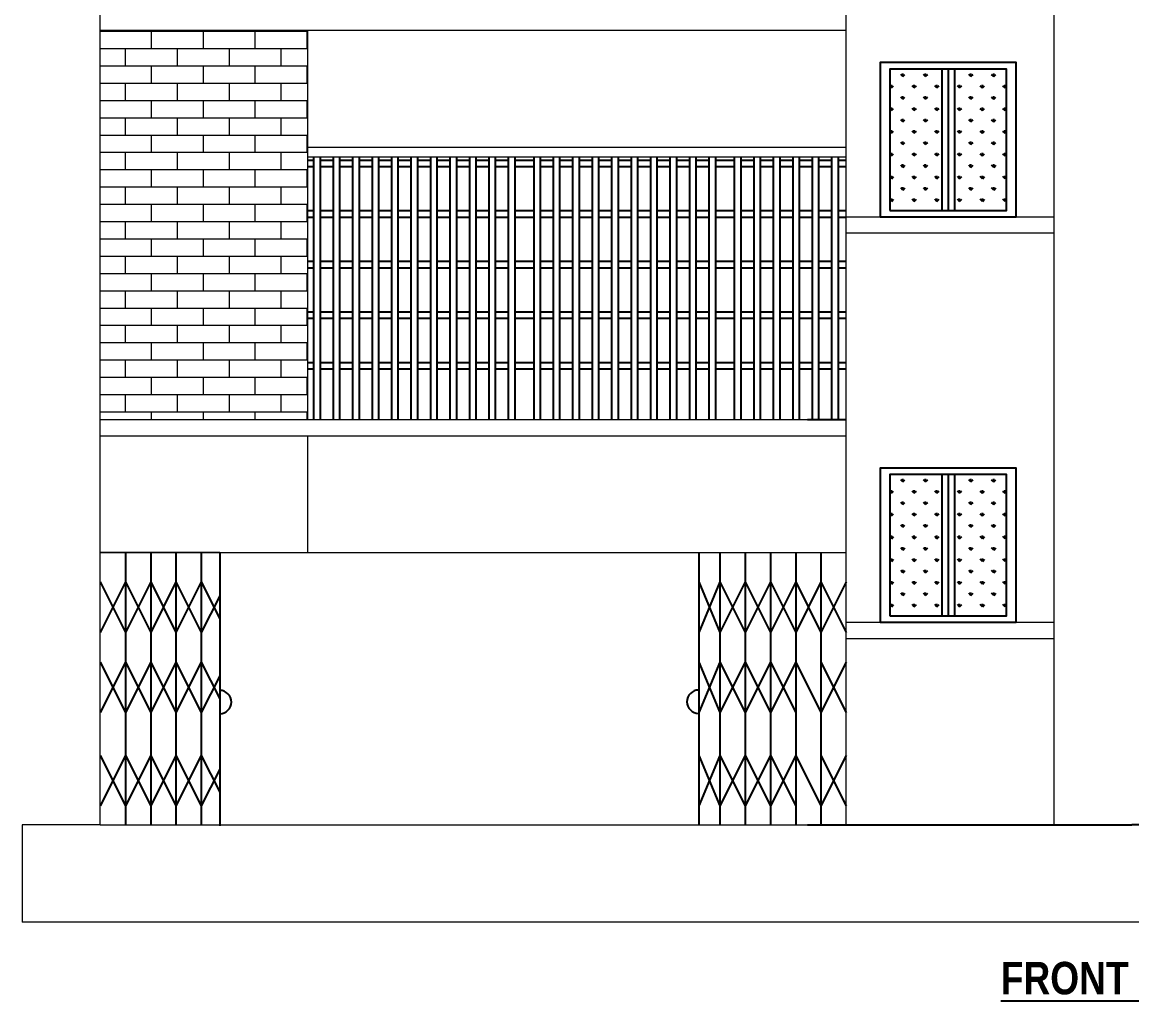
# Model space of a CAD drawing. Header units: inches. Extents: x -4010 to 92088, y -38563 to -1318.
# Drawn here: x 57373.7 to 57715.7, y -28588.3 to -28286.5 of the extents above; entities that cross this region are included whole.
import ezdxf

# ---------------------------------------------------------------- set-up
doc = ezdxf.new("R2010")
doc.units = ezdxf.units.IN
doc.header["$MEASUREMENT"] = 0
doc.layers.add('BEAM', color=7, linetype='Continuous', lineweight=13)
doc.layers.add('RAIL', color=200, linetype='Continuous', lineweight=13)
for name, color, linetype in [('Brick wall', 3, 'Continuous'), ('col', 5, 'Continuous'), ('TEX', 7, 'Continuous')]:
    doc.layers.add(name, color=color, linetype=linetype)
doc.styles.add('SW', font='swisscl.ttf')
pattern_1 = [(90, (57760.64, -29698.8253), (-3.500179, 3.500179), [0.928125, -6.072232]), (45, (57760.64, -29698.8253), (-3.500179, 3.500179), [0.928125, -4.021875]), (135, (57760.64, -29698.8253), (-3.500179, -3.500179), [0.928125, -4.021875])]
pattern_2 = [(90, (57760.64, -29573.8253), (-3.500179, 3.500179), [0.928125, -6.072232]), (45, (57760.64, -29573.8253), (-3.500179, 3.500179), [0.928125, -4.021875]), (135, (57760.64, -29573.8253), (-3.500179, -3.500179), [0.928125, -4.021875])]

msp = doc.modelspace()

# ---------------------------------------------------------------- hatches: boundary and pattern name
at = {"layer": 'RAIL'}
h = msp.add_hatch(dxfattribs=at)
h.set_pattern_fill('AR-BRSTD', color=256, scale=2, style=0)
h.set_pattern_definition([(0, (3661.545, -6665.2594), (0, 5.334), []), (90, (3661.545, -6665.259), (-8, 5.334), [5.334, -5.334])])
h.paths.add_polyline_path([(57461.704, -28328), (57461.704, -28289), (57397.704, -28289), (57397.704, -28409), (57461.704, -28409)])
h.paths.add_polyline_path([(58033.704, -28289), (57969.704, -28289), (57969.704, -28409), (58033.704, -28409)])
at = {"layer": 'TEX'}
h = msp.add_hatch(dxfattribs=at)
h.set_pattern_fill('GRASS', color=256, scale=4.95, style=0)
h.set_pattern_definition(pattern_2)
h.paths.add_polyline_path([(57657.115, -28300.96), (57641.095, -28300.96), (57641.095, -28344.52), (57657.115, -28344.52)])
h = msp.add_hatch(dxfattribs=at)
h.set_pattern_fill('GRASS', color=256, scale=4.95, style=0)
h.set_pattern_definition(pattern_2)
h.paths.add_polyline_path([(57677.095, -28300.96), (57661.075, -28300.96), (57661.075, -28344.52), (57677.095, -28344.52)])
h = msp.add_hatch(dxfattribs=at)
h.set_pattern_fill('GRASS', color=256, scale=4.95, style=0)
h.set_pattern_definition(pattern_1)
h.paths.add_polyline_path([(57657.115, -28425.96), (57641.095, -28425.96), (57641.095, -28469.52), (57657.115, -28469.52)])
h = msp.add_hatch(dxfattribs=at)
h.set_pattern_fill('GRASS', color=256, scale=4.95, style=0)
h.set_pattern_definition(pattern_1)
h.paths.add_polyline_path([(57677.095, -28425.96), (57661.075, -28425.96), (57661.075, -28469.52), (57677.095, -28469.52)])

# ---------------------------------------------------------------- linework, layer by layer
at = {"lineweight": 25}
for p, q in [((57405.504, -28450), (57405.504, -28534)), ((57413.304, -28450), (57413.304, -28534)), ((57421.104, -28450), (57421.104, -28534)), ((57428.904, -28450), (57428.904, -28534)), ((57582.204, -28450), (57582.204, -28534)), ((57588.704, -28450), (57588.704, -28534)), ((57596.504, -28450), (57596.504, -28534)), ((57596.504, -28450), (57596.504, -28534)), ((57604.304, -28450), (57604.304, -28534)), ((57612.104, -28450), (57612.104, -28534)), ((57619.904, -28450), (57619.904, -28534))]:
    msp.add_line(p, q, dxfattribs=at)
at = {"layer": 'BEAM', "lineweight": 25}
for p, q in [((57397.704, -28459.1), (57405.504, -28474.7)), ((57405.504, -28459.1), (57397.704, -28474.7)), ((57405.504, -28459.1), (57413.304, -28474.7)), ((57413.304, -28459.1), (57405.504, -28474.7)), ((57413.304, -28459.1), (57421.104, -28474.7)), ((57421.104, -28459.1), (57413.304, -28474.7)), ((57421.104, -28459.1), (57428.904, -28474.7)), ((57428.904, -28459.1), (57421.104, -28474.7)), ((57428.904, -28459.1), (57434.574, -28470.439)), ((57582.204, -28459.1), (57588.704, -28474.7)), ((57588.704, -28459.1), (57582.204, -28474.7)), ((57596.504, -28459.1), (57588.704, -28474.7)), ((57588.704, -28459.1), (57596.504, -28474.7)), ((57604.304, -28459.1), (57596.504, -28474.7)), ((57596.504, -28459.1), (57604.304, -28474.7)), ((57604.304, -28459.1), (57612.104, -28474.7)), ((57612.104, -28459.1), (57604.304, -28474.7)), ((57612.104, -28459.1), (57619.904, -28474.7)), ((57619.904, -28459.1), (57612.104, -28474.7)), ((57619.904, -28459.1), (57627.704, -28474.7)), ((57627.704, -28459.1), (57619.904, -28474.7)), ((57434.574, -28463.36), (57428.904, -28474.7)), ((57405.504, -28483.8), (57397.704, -28499.4)), ((57397.704, -28483.8), (57405.504, -28499.4)), ((57413.304, -28483.8), (57405.504, -28499.4)), ((57405.504, -28483.8), (57413.304, -28499.4)), ((57421.104, -28483.8), (57413.304, -28499.4)), ((57413.304, -28483.8), (57421.104, -28499.4)), ((57428.904, -28483.8), (57421.104, -28499.4)), ((57421.104, -28483.8), (57428.904, -28499.4)), ((57428.904, -28483.8), (57434.574, -28495.139)), ((57588.704, -28483.8), (57582.204, -28499.4)), ((57582.204, -28483.8), (57588.704, -28499.4)), ((57588.704, -28483.8), (57596.504, -28499.4)), ((57596.504, -28483.8), (57588.704, -28499.4)), ((57596.504, -28483.8), (57604.304, -28499.4)), ((57604.304, -28483.8), (57596.504, -28499.4)), ((57612.104, -28483.8), (57604.304, -28499.4)), ((57604.304, -28483.8), (57612.104, -28499.4)), ((57612.104, -28483.8), (57619.904, -28499.4)), ((57627.704, -28483.8), (57619.904, -28499.4)), ((57619.904, -28483.8), (57627.704, -28499.4)), ((57434.574, -28488.06), (57428.904, -28499.4)), ((57397.704, -28512.572), (57405.504, -28528.172)), ((57405.504, -28512.572), (57397.704, -28528.172)), ((57405.504, -28512.572), (57413.304, -28528.172)), ((57413.304, -28512.572), (57405.504, -28528.172)), ((57413.304, -28512.572), (57421.104, -28528.172)), ((57421.104, -28512.572), (57413.304, -28528.172)), ((57421.104, -28512.572), (57428.904, -28528.172)), ((57428.904, -28512.572), (57421.104, -28528.172)), ((57428.904, -28512.572), (57434.574, -28523.912)), ((57582.204, -28512.572), (57588.704, -28528.172)), ((57588.704, -28512.572), (57582.204, -28528.172)), ((57596.504, -28512.572), (57588.704, -28528.172)), ((57588.704, -28512.572), (57596.504, -28528.172)), ((57604.304, -28512.572), (57596.504, -28528.172)), ((57596.504, -28512.572), (57604.304, -28528.172)), ((57604.304, -28512.572), (57612.104, -28528.172)), ((57612.104, -28512.572), (57604.304, -28528.172)), ((57612.104, -28512.572), (57619.904, -28528.172)), ((57619.904, -28512.572), (57627.704, -28528.172)), ((57627.704, -28512.572), (57619.904, -28528.172)), ((57434.574, -28516.833), (57428.904, -28528.172))]:
    msp.add_line(p, q, dxfattribs=at)
at = {"layer": 'Brick wall'}
for p, q in [((57615.704, -28409), (57627.704, -28409)), ((57434.574, -28449.984), (57434.574, -28534.323)), ((57582.204, -28449.876), (57582.204, -28534.216)), ((57615.704, -28534), (57715.704, -28534)), ((57815.704, -28534), (57715.704, -28534))]:
    msp.add_line(p, q, dxfattribs=at)
for centre, start, end in [((57434.574, -28496.133), 270, 90), ((57582.204, -28496.025), 90, 270)]:
    msp.add_arc(centre, 3.601, start, end, dxfattribs=at)
at = {"layer": 'col'}
for p, q in [((57461.704, -28329), (57463.529, -28329)), ((57461.704, -28331), (57463.529, -28331)), ((57463.529, -28328), (57463.529, -28346.6)), ((57463.529, -28331), (57463.529, -28362.2)), ((57465.529, -28328), (57465.529, -28346.6)), ((57465.529, -28329), (57469.529, -28329)), ((57465.529, -28331), (57465.529, -28362.2)), ((57465.529, -28331), (57469.529, -28331)), ((57469.529, -28328), (57469.529, -28346.6)), ((57469.529, -28331), (57469.529, -28362.2)), ((57471.529, -28328), (57471.529, -28346.6)), ((57471.529, -28329), (57475.529, -28329)), ((57471.529, -28331), (57471.529, -28362.2)), ((57471.529, -28331), (57475.529, -28331)), ((57475.529, -28328), (57475.529, -28346.6)), ((57475.529, -28331), (57475.529, -28362.2)), ((57477.529, -28328), (57477.529, -28346.6)), ((57477.529, -28329), (57481.529, -28329)), ((57477.529, -28331), (57477.529, -28362.2)), ((57477.529, -28331), (57481.529, -28331)), ((57481.529, -28328), (57481.529, -28346.6)), ((57481.529, -28331), (57481.529, -28362.2)), ((57483.529, -28328), (57483.529, -28346.6)), ((57483.529, -28329), (57487.529, -28329)), ((57483.529, -28331), (57483.529, -28362.2)), ((57483.529, -28331), (57487.529, -28331)), ((57487.529, -28328), (57487.529, -28346.6)), ((57487.529, -28331), (57487.529, -28362.2)), ((57489.529, -28328), (57489.529, -28346.6)), ((57489.529, -28329), (57493.529, -28329)), ((57489.529, -28331), (57489.529, -28362.2)), ((57489.529, -28331), (57493.529, -28331)), ((57493.529, -28328), (57493.529, -28346.6)), ((57493.529, -28331), (57493.529, -28362.2)), ((57495.529, -28328), (57495.529, -28346.6)), ((57495.529, -28329), (57499.529, -28329)), ((57495.529, -28331), (57495.529, -28362.2)), ((57495.529, -28331), (57499.529, -28331)), ((57499.529, -28328), (57499.529, -28346.6)), ((57499.529, -28331), (57499.529, -28362.2)), ((57501.529, -28328), (57501.529, -28346.6)), ((57501.529, -28329), (57505.529, -28329)), ((57501.529, -28331), (57501.529, -28362.2)), ((57501.529, -28331), (57505.529, -28331)), ((57505.529, -28328), (57505.529, -28346.6)), ((57505.529, -28331), (57505.529, -28362.2)), ((57507.529, -28328), (57507.529, -28346.6)), ((57507.529, -28329), (57511.529, -28329)), ((57507.529, -28331), (57507.529, -28362.2)), ((57507.529, -28331), (57511.529, -28331)), ((57511.529, -28328), (57511.529, -28346.6)), ((57511.529, -28331), (57511.529, -28362.2)), ((57513.529, -28328), (57513.529, -28346.6)), ((57513.529, -28329), (57517.529, -28329)), ((57513.529, -28331), (57513.529, -28362.2)), ((57513.529, -28331), (57517.529, -28331)), ((57517.529, -28328), (57517.529, -28346.6)), ((57517.529, -28331), (57517.529, -28362.2)), ((57519.529, -28328), (57519.529, -28346.6)), ((57519.529, -28329), (57523.529, -28329)), ((57519.529, -28331), (57519.529, -28362.2)), ((57519.529, -28331), (57523.529, -28331)), ((57523.529, -28328), (57523.529, -28346.6)), ((57523.529, -28331), (57523.529, -28362.2)), ((57525.529, -28328), (57525.529, -28346.6)), ((57525.529, -28329), (57529.529, -28329)), ((57525.529, -28331), (57525.529, -28362.2)), ((57525.529, -28331), (57529.529, -28331)), ((57529.529, -28329), (57531.353, -28329)), ((57529.529, -28331), (57531.353, -28331)), ((57531.353, -28328), (57531.353, -28346.6)), ((57531.353, -28331), (57531.353, -28362.2)), ((57533.353, -28328), (57533.353, -28346.6)), ((57533.353, -28329), (57537.353, -28329)), ((57533.353, -28331), (57533.353, -28362.2)), ((57533.353, -28331), (57537.353, -28331)), ((57537.353, -28328), (57537.353, -28346.6)), ((57537.353, -28331), (57537.353, -28362.2)), ((57539.353, -28328), (57539.353, -28346.6)), ((57539.353, -28329), (57543.353, -28329)), ((57539.353, -28331), (57539.353, -28362.2)), ((57539.353, -28331), (57543.353, -28331)), ((57543.353, -28328), (57543.353, -28346.6)), ((57543.353, -28331), (57543.353, -28362.2)), ((57545.353, -28328), (57545.353, -28346.6)), ((57545.353, -28329), (57549.353, -28329)), ((57545.353, -28331), (57545.353, -28362.2)), ((57545.353, -28331), (57549.353, -28331)), ((57549.353, -28328), (57549.353, -28346.6)), ((57549.353, -28331), (57549.353, -28362.2)), ((57551.353, -28328), (57551.353, -28346.6)), ((57551.353, -28329), (57555.353, -28329)), ((57551.353, -28331), (57551.353, -28362.2)), ((57551.353, -28331), (57555.353, -28331)), ((57555.353, -28328), (57555.353, -28346.6)), ((57555.353, -28331), (57555.353, -28362.2)), ((57557.353, -28328), (57557.353, -28346.6)), ((57557.353, -28329), (57561.353, -28329)), ((57557.353, -28331), (57557.353, -28362.2)), ((57557.353, -28331), (57561.353, -28331)), ((57561.353, -28328), (57561.353, -28346.6)), ((57561.353, -28331), (57561.353, -28362.2)), ((57563.353, -28328), (57563.353, -28346.6)), ((57563.353, -28329), (57567.353, -28329)), ((57563.353, -28331), (57563.353, -28362.2)), ((57563.353, -28331), (57567.353, -28331)), ((57567.353, -28328), (57567.353, -28346.6)), ((57567.353, -28331), (57567.353, -28362.2)), ((57569.353, -28328), (57569.353, -28346.6)), ((57569.353, -28328), (57569.353, -28346.6)), ((57569.353, -28329), (57573.353, -28329)), ((57569.353, -28331), (57569.353, -28362.2)), ((57569.353, -28331), (57569.353, -28362.2)), ((57569.353, -28331), (57573.353, -28331)), ((57573.353, -28328), (57573.353, -28346.6)), ((57573.353, -28331), (57573.353, -28362.2)), ((57575.353, -28328), (57575.353, -28346.6)), ((57575.353, -28329), (57579.353, -28329)), ((57575.353, -28331), (57575.353, -28362.2)), ((57575.353, -28331), (57579.353, -28331)), ((57579.353, -28328), (57579.353, -28346.6)), ((57579.353, -28331), (57579.353, -28362.2)), ((57581.353, -28328), (57581.353, -28346.6)), ((57581.353, -28329), (57585.353, -28329)), ((57581.353, -28331), (57581.353, -28362.2)), ((57581.353, -28331), (57585.353, -28331)), ((57585.353, -28328), (57585.353, -28346.6)), ((57585.353, -28331), (57585.353, -28362.2)), ((57587.353, -28328), (57587.353, -28346.6)), ((57587.353, -28329), (57591.353, -28329)), ((57587.353, -28331), (57587.353, -28362.2)), ((57587.353, -28331), (57591.353, -28331)), ((57591.353, -28329), (57593.178, -28329)), ((57591.353, -28331), (57593.178, -28331)), ((57593.178, -28328), (57593.178, -28346.6)), ((57593.178, -28331), (57593.178, -28362.2)), ((57595.178, -28328), (57595.178, -28346.6)), ((57595.178, -28329), (57599.178, -28329)), ((57595.178, -28331), (57595.178, -28362.2)), ((57595.178, -28331), (57599.178, -28331)), ((57599.178, -28328), (57599.178, -28346.6)), ((57599.178, -28331), (57599.178, -28362.2)), ((57601.178, -28328), (57601.178, -28346.6)), ((57601.178, -28329), (57605.178, -28329)), ((57601.178, -28331), (57601.178, -28362.2)), ((57601.178, -28331), (57605.178, -28331)), ((57605.178, -28328), (57605.178, -28346.6)), ((57605.178, -28331), (57605.178, -28362.2)), ((57607.178, -28328), (57607.178, -28346.6)), ((57607.178, -28329), (57611.178, -28329)), ((57607.178, -28331), (57607.178, -28362.2)), ((57607.178, -28331), (57611.178, -28331)), ((57611.178, -28328), (57611.178, -28346.6)), ((57611.178, -28331), (57611.178, -28362.2)), ((57613.178, -28328), (57613.178, -28346.6)), ((57613.178, -28329), (57617.178, -28329)), ((57613.178, -28331), (57613.178, -28362.2)), ((57613.178, -28331), (57617.178, -28331)), ((57617.178, -28328), (57617.178, -28346.6)), ((57617.178, -28331), (57617.178, -28362.2)), ((57619.178, -28328), (57619.178, -28346.6)), ((57619.178, -28329), (57623.178, -28329)), ((57619.178, -28331), (57619.178, -28362.2)), ((57619.178, -28331), (57623.178, -28331)), ((57623.178, -28328), (57623.178, -28346.6)), ((57623.178, -28331), (57623.178, -28362.2)), ((57625.178, -28328), (57625.178, -28346.6)), ((57625.178, -28329), (57627.704, -28329)), ((57625.178, -28331), (57625.178, -28362.2)), ((57625.178, -28331), (57627.704, -28331)), ((57461.704, -28344.6), (57463.529, -28344.6)), ((57465.529, -28344.6), (57469.529, -28344.6)), ((57471.529, -28344.6), (57475.529, -28344.6)), ((57477.529, -28344.6), (57481.529, -28344.6)), ((57483.529, -28344.6), (57487.529, -28344.6)), ((57489.529, -28344.6), (57493.529, -28344.6)), ((57495.529, -28344.6), (57499.529, -28344.6)), ((57501.529, -28344.6), (57505.529, -28344.6)), ((57507.529, -28344.6), (57511.529, -28344.6)), ((57513.529, -28344.6), (57517.529, -28344.6)), ((57519.529, -28344.6), (57523.529, -28344.6)), ((57525.529, -28344.6), (57529.529, -28344.6)), ((57529.529, -28344.6), (57531.353, -28344.6)), ((57533.353, -28344.6), (57537.353, -28344.6)), ((57539.353, -28344.6), (57543.353, -28344.6)), ((57545.353, -28344.6), (57549.353, -28344.6)), ((57551.353, -28344.6), (57555.353, -28344.6)), ((57557.353, -28344.6), (57561.353, -28344.6)), ((57563.353, -28344.6), (57567.353, -28344.6)), ((57569.353, -28344.6), (57573.353, -28344.6)), ((57575.353, -28344.6), (57579.353, -28344.6)), ((57581.353, -28344.6), (57585.353, -28344.6)), ((57587.353, -28344.6), (57591.353, -28344.6)), ((57591.353, -28344.6), (57593.178, -28344.6)), ((57595.178, -28344.6), (57599.178, -28344.6)), ((57601.178, -28344.6), (57605.178, -28344.6)), ((57607.178, -28344.6), (57611.178, -28344.6)), ((57613.178, -28344.6), (57617.178, -28344.6)), ((57619.178, -28344.6), (57623.178, -28344.6)), ((57625.178, -28344.6), (57627.704, -28344.6)), ((57461.704, -28346.6), (57463.529, -28346.6)), ((57463.529, -28346.6), (57463.529, -28377.8)), ((57465.529, -28346.6), (57465.529, -28377.8)), ((57465.529, -28346.6), (57469.529, -28346.6)), ((57469.529, -28346.6), (57469.529, -28377.8)), ((57471.529, -28346.6), (57471.529, -28377.8)), ((57471.529, -28346.6), (57475.529, -28346.6)), ((57475.529, -28346.6), (57475.529, -28377.8)), ((57477.529, -28346.6), (57477.529, -28377.8)), ((57477.529, -28346.6), (57481.529, -28346.6)), ((57481.529, -28346.6), (57481.529, -28377.8)), ((57483.529, -28346.6), (57483.529, -28377.8)), ((57483.529, -28346.6), (57487.529, -28346.6)), ((57487.529, -28346.6), (57487.529, -28377.8)), ((57489.529, -28346.6), (57489.529, -28377.8)), ((57489.529, -28346.6), (57493.529, -28346.6)), ((57493.529, -28346.6), (57493.529, -28377.8)), ((57495.529, -28346.6), (57495.529, -28377.8)), ((57495.529, -28346.6), (57499.529, -28346.6)), ((57499.529, -28346.6), (57499.529, -28377.8)), ((57501.529, -28346.6), (57501.529, -28377.8)), ((57501.529, -28346.6), (57505.529, -28346.6)), ((57505.529, -28346.6), (57505.529, -28377.8)), ((57507.529, -28346.6), (57507.529, -28377.8)), ((57507.529, -28346.6), (57511.529, -28346.6)), ((57511.529, -28346.6), (57511.529, -28377.8)), ((57513.529, -28346.6), (57513.529, -28377.8)), ((57513.529, -28346.6), (57517.529, -28346.6)), ((57517.529, -28346.6), (57517.529, -28377.8)), ((57519.529, -28346.6), (57519.529, -28377.8)), ((57519.529, -28346.6), (57523.529, -28346.6)), ((57523.529, -28346.6), (57523.529, -28377.8)), ((57525.529, -28346.6), (57525.529, -28377.8)), ((57525.529, -28346.6), (57529.529, -28346.6)), ((57529.529, -28346.6), (57531.353, -28346.6)), ((57531.353, -28346.6), (57531.353, -28377.8)), ((57533.353, -28346.6), (57533.353, -28377.8)), ((57533.353, -28346.6), (57537.353, -28346.6)), ((57537.353, -28346.6), (57537.353, -28377.8)), ((57539.353, -28346.6), (57539.353, -28377.8)), ((57539.353, -28346.6), (57543.353, -28346.6)), ((57543.353, -28346.6), (57543.353, -28377.8)), ((57545.353, -28346.6), (57545.353, -28377.8)), ((57545.353, -28346.6), (57549.353, -28346.6)), ((57549.353, -28346.6), (57549.353, -28377.8)), ((57551.353, -28346.6), (57551.353, -28377.8)), ((57551.353, -28346.6), (57555.353, -28346.6)), ((57555.353, -28346.6), (57555.353, -28377.8)), ((57557.353, -28346.6), (57557.353, -28377.8)), ((57557.353, -28346.6), (57561.353, -28346.6)), ((57561.353, -28346.6), (57561.353, -28377.8)), ((57563.353, -28346.6), (57563.353, -28377.8)), ((57563.353, -28346.6), (57567.353, -28346.6)), ((57567.353, -28346.6), (57567.353, -28377.8)), ((57569.353, -28346.6), (57569.353, -28377.8)), ((57569.353, -28346.6), (57569.353, -28377.8)), ((57569.353, -28346.6), (57573.353, -28346.6)), ((57573.353, -28346.6), (57573.353, -28377.8)), ((57575.353, -28346.6), (57575.353, -28377.8)), ((57575.353, -28346.6), (57579.353, -28346.6)), ((57579.353, -28346.6), (57579.353, -28377.8)), ((57581.353, -28346.6), (57581.353, -28377.8)), ((57581.353, -28346.6), (57585.353, -28346.6)), ((57585.353, -28346.6), (57585.353, -28377.8)), ((57587.353, -28346.6), (57587.353, -28377.8)), ((57587.353, -28346.6), (57591.353, -28346.6)), ((57591.353, -28346.6), (57593.178, -28346.6)), ((57593.178, -28346.6), (57593.178, -28377.8)), ((57595.178, -28346.6), (57595.178, -28377.8)), ((57595.178, -28346.6), (57599.178, -28346.6)), ((57599.178, -28346.6), (57599.178, -28377.8)), ((57601.178, -28346.6), (57601.178, -28377.8)), ((57601.178, -28346.6), (57605.178, -28346.6)), ((57605.178, -28346.6), (57605.178, -28377.8)), ((57607.178, -28346.6), (57607.178, -28377.8)), ((57607.178, -28346.6), (57611.178, -28346.6)), ((57611.178, -28346.6), (57611.178, -28377.8)), ((57613.178, -28346.6), (57613.178, -28377.8)), ((57613.178, -28346.6), (57617.178, -28346.6)), ((57617.178, -28346.6), (57617.178, -28377.8)), ((57619.178, -28346.6), (57619.178, -28377.8)), ((57619.178, -28346.6), (57623.178, -28346.6)), ((57623.178, -28346.6), (57623.178, -28377.8)), ((57625.178, -28346.6), (57625.178, -28377.8)), ((57625.178, -28346.6), (57627.704, -28346.6)), ((57461.704, -28360.2), (57463.529, -28360.2)), ((57465.529, -28360.2), (57469.529, -28360.2)), ((57471.529, -28360.2), (57475.529, -28360.2)), ((57477.529, -28360.2), (57481.529, -28360.2)), ((57483.529, -28360.2), (57487.529, -28360.2)), ((57489.529, -28360.2), (57493.529, -28360.2)), ((57495.529, -28360.2), (57499.529, -28360.2)), ((57501.529, -28360.2), (57505.529, -28360.2)), ((57507.529, -28360.2), (57511.529, -28360.2)), ((57513.529, -28360.2), (57517.529, -28360.2)), ((57519.529, -28360.2), (57523.529, -28360.2)), ((57525.529, -28360.2), (57529.529, -28360.2)), ((57529.529, -28360.2), (57531.353, -28360.2)), ((57533.353, -28360.2), (57537.353, -28360.2)), ((57539.353, -28360.2), (57543.353, -28360.2)), ((57545.353, -28360.2), (57549.353, -28360.2)), ((57551.353, -28360.2), (57555.353, -28360.2)), ((57557.353, -28360.2), (57561.353, -28360.2)), ((57563.353, -28360.2), (57567.353, -28360.2)), ((57569.353, -28360.2), (57573.353, -28360.2)), ((57575.353, -28360.2), (57579.353, -28360.2)), ((57581.353, -28360.2), (57585.353, -28360.2)), ((57587.353, -28360.2), (57591.353, -28360.2)), ((57591.353, -28360.2), (57593.178, -28360.2)), ((57595.178, -28360.2), (57599.178, -28360.2)), ((57601.178, -28360.2), (57605.178, -28360.2)), ((57607.178, -28360.2), (57611.178, -28360.2)), ((57613.178, -28360.2), (57617.178, -28360.2)), ((57619.178, -28360.2), (57623.178, -28360.2)), ((57625.178, -28360.2), (57627.704, -28360.2)), ((57461.704, -28362.2), (57463.529, -28362.2)), ((57463.529, -28362.2), (57463.529, -28393.4)), ((57465.529, -28362.2), (57465.529, -28393.4)), ((57465.529, -28362.2), (57469.529, -28362.2)), ((57469.529, -28362.2), (57469.529, -28393.4)), ((57471.529, -28362.2), (57471.529, -28393.4)), ((57471.529, -28362.2), (57475.529, -28362.2)), ((57475.529, -28362.2), (57475.529, -28393.4)), ((57477.529, -28362.2), (57477.529, -28393.4)), ((57477.529, -28362.2), (57481.529, -28362.2)), ((57481.529, -28362.2), (57481.529, -28393.4)), ((57483.529, -28362.2), (57483.529, -28393.4)), ((57483.529, -28362.2), (57487.529, -28362.2)), ((57487.529, -28362.2), (57487.529, -28393.4)), ((57489.529, -28362.2), (57489.529, -28393.4)), ((57489.529, -28362.2), (57493.529, -28362.2)), ((57493.529, -28362.2), (57493.529, -28393.4)), ((57495.529, -28362.2), (57495.529, -28393.4)), ((57495.529, -28362.2), (57499.529, -28362.2)), ((57499.529, -28362.2), (57499.529, -28393.4)), ((57501.529, -28362.2), (57501.529, -28393.4)), ((57501.529, -28362.2), (57505.529, -28362.2)), ((57505.529, -28362.2), (57505.529, -28393.4)), ((57507.529, -28362.2), (57507.529, -28393.4)), ((57507.529, -28362.2), (57511.529, -28362.2)), ((57511.529, -28362.2), (57511.529, -28393.4)), ((57513.529, -28362.2), (57513.529, -28393.4)), ((57513.529, -28362.2), (57517.529, -28362.2)), ((57517.529, -28362.2), (57517.529, -28393.4)), ((57519.529, -28362.2), (57519.529, -28393.4)), ((57519.529, -28362.2), (57523.529, -28362.2)), ((57523.529, -28362.2), (57523.529, -28393.4)), ((57525.529, -28362.2), (57525.529, -28393.4)), ((57525.529, -28362.2), (57529.529, -28362.2)), ((57529.529, -28362.2), (57531.353, -28362.2)), ((57531.353, -28362.2), (57531.353, -28393.4)), ((57533.353, -28362.2), (57533.353, -28393.4)), ((57533.353, -28362.2), (57537.353, -28362.2)), ((57537.353, -28362.2), (57537.353, -28393.4)), ((57539.353, -28362.2), (57539.353, -28393.4)), ((57539.353, -28362.2), (57543.353, -28362.2)), ((57543.353, -28362.2), (57543.353, -28393.4)), ((57545.353, -28362.2), (57545.353, -28393.4)), ((57545.353, -28362.2), (57549.353, -28362.2)), ((57549.353, -28362.2), (57549.353, -28393.4)), ((57551.353, -28362.2), (57551.353, -28393.4)), ((57551.353, -28362.2), (57555.353, -28362.2)), ((57555.353, -28362.2), (57555.353, -28393.4)), ((57557.353, -28362.2), (57557.353, -28393.4)), ((57557.353, -28362.2), (57561.353, -28362.2)), ((57561.353, -28362.2), (57561.353, -28393.4)), ((57563.353, -28362.2), (57563.353, -28393.4)), ((57563.353, -28362.2), (57567.353, -28362.2)), ((57567.353, -28362.2), (57567.353, -28393.4)), ((57569.353, -28362.2), (57569.353, -28393.4)), ((57569.353, -28362.2), (57569.353, -28393.4)), ((57569.353, -28362.2), (57573.353, -28362.2)), ((57573.353, -28362.2), (57573.353, -28393.4)), ((57575.353, -28362.2), (57575.353, -28393.4)), ((57575.353, -28362.2), (57579.353, -28362.2)), ((57579.353, -28362.2), (57579.353, -28393.4)), ((57581.353, -28362.2), (57581.353, -28393.4)), ((57581.353, -28362.2), (57585.353, -28362.2)), ((57585.353, -28362.2), (57585.353, -28393.4)), ((57587.353, -28362.2), (57587.353, -28393.4)), ((57587.353, -28362.2), (57591.353, -28362.2)), ((57591.353, -28362.2), (57593.178, -28362.2)), ((57593.178, -28362.2), (57593.178, -28393.4)), ((57595.178, -28362.2), (57595.178, -28393.4)), ((57595.178, -28362.2), (57599.178, -28362.2)), ((57599.178, -28362.2), (57599.178, -28393.4)), ((57601.178, -28362.2), (57601.178, -28393.4)), ((57601.178, -28362.2), (57605.178, -28362.2)), ((57605.178, -28362.2), (57605.178, -28393.4)), ((57607.178, -28362.2), (57607.178, -28393.4)), ((57607.178, -28362.2), (57611.178, -28362.2)), ((57611.178, -28362.2), (57611.178, -28393.4)), ((57613.178, -28362.2), (57613.178, -28393.4)), ((57613.178, -28362.2), (57617.178, -28362.2)), ((57617.178, -28362.2), (57617.178, -28393.4)), ((57619.178, -28362.2), (57619.178, -28393.4)), ((57619.178, -28362.2), (57623.178, -28362.2)), ((57623.178, -28362.2), (57623.178, -28393.4)), ((57625.178, -28362.2), (57625.178, -28393.4)), ((57625.178, -28362.2), (57627.704, -28362.2)), ((57461.704, -28375.8), (57463.529, -28375.8)), ((57461.704, -28377.8), (57463.529, -28377.8)), ((57463.529, -28377.8), (57463.529, -28409)), ((57465.529, -28375.8), (57469.529, -28375.8)), ((57465.529, -28377.8), (57465.529, -28409)), ((57465.529, -28377.8), (57469.529, -28377.8)), ((57469.529, -28377.8), (57469.529, -28409)), ((57471.529, -28375.8), (57475.529, -28375.8)), ((57471.529, -28377.8), (57471.529, -28409)), ((57471.529, -28377.8), (57475.529, -28377.8)), ((57475.529, -28377.8), (57475.529, -28409)), ((57477.529, -28375.8), (57481.529, -28375.8)), ((57477.529, -28377.8), (57477.529, -28409)), ((57477.529, -28377.8), (57481.529, -28377.8)), ((57481.529, -28377.8), (57481.529, -28409)), ((57483.529, -28375.8), (57487.529, -28375.8)), ((57483.529, -28377.8), (57483.529, -28409)), ((57483.529, -28377.8), (57487.529, -28377.8)), ((57487.529, -28377.8), (57487.529, -28409)), ((57489.529, -28375.8), (57493.529, -28375.8)), ((57489.529, -28377.8), (57489.529, -28409)), ((57489.529, -28377.8), (57493.529, -28377.8)), ((57493.529, -28377.8), (57493.529, -28409)), ((57495.529, -28375.8), (57499.529, -28375.8)), ((57495.529, -28377.8), (57495.529, -28409)), ((57495.529, -28377.8), (57499.529, -28377.8)), ((57499.529, -28377.8), (57499.529, -28409)), ((57501.529, -28375.8), (57505.529, -28375.8)), ((57501.529, -28377.8), (57501.529, -28409)), ((57501.529, -28377.8), (57505.529, -28377.8)), ((57505.529, -28377.8), (57505.529, -28409)), ((57507.529, -28375.8), (57511.529, -28375.8)), ((57507.529, -28377.8), (57507.529, -28409)), ((57507.529, -28377.8), (57511.529, -28377.8)), ((57511.529, -28377.8), (57511.529, -28409)), ((57513.529, -28375.8), (57517.529, -28375.8)), ((57513.529, -28377.8), (57513.529, -28409)), ((57513.529, -28377.8), (57517.529, -28377.8)), ((57517.529, -28377.8), (57517.529, -28409)), ((57519.529, -28375.8), (57523.529, -28375.8)), ((57519.529, -28377.8), (57519.529, -28409)), ((57519.529, -28377.8), (57523.529, -28377.8)), ((57523.529, -28377.8), (57523.529, -28409)), ((57525.529, -28375.8), (57529.529, -28375.8)), ((57525.529, -28377.8), (57525.529, -28409)), ((57525.529, -28377.8), (57529.529, -28377.8)), ((57529.529, -28375.8), (57531.353, -28375.8)), ((57529.529, -28377.8), (57531.353, -28377.8)), ((57531.353, -28377.8), (57531.353, -28409)), ((57533.353, -28375.8), (57537.353, -28375.8)), ((57533.353, -28377.8), (57533.353, -28409)), ((57533.353, -28377.8), (57537.353, -28377.8)), ((57537.353, -28377.8), (57537.353, -28409)), ((57539.353, -28375.8), (57543.353, -28375.8)), ((57539.353, -28377.8), (57539.353, -28409)), ((57539.353, -28377.8), (57543.353, -28377.8)), ((57543.353, -28377.8), (57543.353, -28409)), ((57545.353, -28375.8), (57549.353, -28375.8)), ((57545.353, -28377.8), (57545.353, -28409)), ((57545.353, -28377.8), (57549.353, -28377.8)), ((57549.353, -28377.8), (57549.353, -28409)), ((57551.353, -28375.8), (57555.353, -28375.8)), ((57551.353, -28377.8), (57551.353, -28409)), ((57551.353, -28377.8), (57555.353, -28377.8)), ((57555.353, -28377.8), (57555.353, -28409)), ((57557.353, -28375.8), (57561.353, -28375.8)), ((57557.353, -28377.8), (57557.353, -28409)), ((57557.353, -28377.8), (57561.353, -28377.8)), ((57561.353, -28377.8), (57561.353, -28409)), ((57563.353, -28375.8), (57567.353, -28375.8)), ((57563.353, -28377.8), (57563.353, -28409)), ((57563.353, -28377.8), (57567.353, -28377.8)), ((57567.353, -28377.8), (57567.353, -28409)), ((57569.353, -28375.8), (57573.353, -28375.8)), ((57569.353, -28377.8), (57569.353, -28409)), ((57569.353, -28377.8), (57569.353, -28409)), ((57569.353, -28377.8), (57573.353, -28377.8)), ((57573.353, -28377.8), (57573.353, -28409)), ((57575.353, -28375.8), (57579.353, -28375.8)), ((57575.353, -28377.8), (57575.353, -28409)), ((57575.353, -28377.8), (57579.353, -28377.8)), ((57579.353, -28377.8), (57579.353, -28409)), ((57581.353, -28375.8), (57585.353, -28375.8)), ((57581.353, -28377.8), (57581.353, -28409)), ((57581.353, -28377.8), (57585.353, -28377.8)), ((57585.353, -28377.8), (57585.353, -28409)), ((57587.353, -28375.8), (57591.353, -28375.8)), ((57587.353, -28377.8), (57587.353, -28409)), ((57587.353, -28377.8), (57591.353, -28377.8)), ((57591.353, -28375.8), (57593.178, -28375.8)), ((57591.353, -28377.8), (57593.178, -28377.8)), ((57593.178, -28377.8), (57593.178, -28409)), ((57595.178, -28375.8), (57599.178, -28375.8)), ((57595.178, -28377.8), (57595.178, -28409)), ((57595.178, -28377.8), (57599.178, -28377.8)), ((57599.178, -28377.8), (57599.178, -28409)), ((57601.178, -28375.8), (57605.178, -28375.8)), ((57601.178, -28377.8), (57601.178, -28409)), ((57601.178, -28377.8), (57605.178, -28377.8)), ((57605.178, -28377.8), (57605.178, -28409)), ((57607.178, -28375.8), (57611.178, -28375.8)), ((57607.178, -28377.8), (57607.178, -28409)), ((57607.178, -28377.8), (57611.178, -28377.8)), ((57611.178, -28377.8), (57611.178, -28409)), ((57613.178, -28375.8), (57617.178, -28375.8)), ((57613.178, -28377.8), (57613.178, -28409)), ((57613.178, -28377.8), (57617.178, -28377.8)), ((57617.178, -28377.8), (57617.178, -28409)), ((57619.178, -28375.8), (57623.178, -28375.8)), ((57619.178, -28377.8), (57619.178, -28409)), ((57619.178, -28377.8), (57623.178, -28377.8)), ((57623.178, -28377.8), (57623.178, -28409)), ((57625.178, -28375.8), (57627.704, -28375.8)), ((57625.178, -28377.8), (57625.178, -28409)), ((57625.178, -28377.8), (57627.704, -28377.8)), ((57461.704, -28391.4), (57463.529, -28391.4)), ((57465.529, -28391.4), (57469.529, -28391.4)), ((57471.529, -28391.4), (57475.529, -28391.4)), ((57477.529, -28391.4), (57481.529, -28391.4)), ((57483.529, -28391.4), (57487.529, -28391.4)), ((57489.529, -28391.4), (57493.529, -28391.4)), ((57495.529, -28391.4), (57499.529, -28391.4)), ((57501.529, -28391.4), (57505.529, -28391.4)), ((57507.529, -28391.4), (57511.529, -28391.4)), ((57513.529, -28391.4), (57517.529, -28391.4)), ((57519.529, -28391.4), (57523.529, -28391.4)), ((57525.529, -28391.4), (57529.529, -28391.4)), ((57529.529, -28391.4), (57531.353, -28391.4)), ((57533.353, -28391.4), (57537.353, -28391.4)), ((57539.353, -28391.4), (57543.353, -28391.4)), ((57545.353, -28391.4), (57549.353, -28391.4)), ((57551.353, -28391.4), (57555.353, -28391.4)), ((57557.353, -28391.4), (57561.353, -28391.4)), ((57563.353, -28391.4), (57567.353, -28391.4)), ((57569.353, -28391.4), (57573.353, -28391.4)), ((57575.353, -28391.4), (57579.353, -28391.4)), ((57581.353, -28391.4), (57585.353, -28391.4)), ((57587.353, -28391.4), (57591.353, -28391.4)), ((57591.353, -28391.4), (57593.178, -28391.4)), ((57595.178, -28391.4), (57599.178, -28391.4)), ((57601.178, -28391.4), (57605.178, -28391.4)), ((57607.178, -28391.4), (57611.178, -28391.4)), ((57613.178, -28391.4), (57617.178, -28391.4)), ((57619.178, -28391.4), (57623.178, -28391.4)), ((57625.178, -28391.4), (57627.704, -28391.4)), ((57461.704, -28393.4), (57463.529, -28393.4)), ((57465.529, -28393.4), (57469.529, -28393.4)), ((57471.529, -28393.4), (57475.529, -28393.4)), ((57477.529, -28393.4), (57481.529, -28393.4)), ((57483.529, -28393.4), (57487.529, -28393.4)), ((57489.529, -28393.4), (57493.529, -28393.4)), ((57495.529, -28393.4), (57499.529, -28393.4)), ((57501.529, -28393.4), (57505.529, -28393.4)), ((57507.529, -28393.4), (57511.529, -28393.4)), ((57513.529, -28393.4), (57517.529, -28393.4)), ((57519.529, -28393.4), (57523.529, -28393.4)), ((57525.529, -28393.4), (57529.529, -28393.4)), ((57529.529, -28393.4), (57531.353, -28393.4)), ((57533.353, -28393.4), (57537.353, -28393.4)), ((57539.353, -28393.4), (57543.353, -28393.4)), ((57545.353, -28393.4), (57549.353, -28393.4)), ((57551.353, -28393.4), (57555.353, -28393.4)), ((57557.353, -28393.4), (57561.353, -28393.4)), ((57563.353, -28393.4), (57567.353, -28393.4)), ((57569.353, -28393.4), (57573.353, -28393.4)), ((57575.353, -28393.4), (57579.353, -28393.4)), ((57581.353, -28393.4), (57585.353, -28393.4)), ((57587.353, -28393.4), (57591.353, -28393.4)), ((57591.353, -28393.4), (57593.178, -28393.4)), ((57595.178, -28393.4), (57599.178, -28393.4)), ((57601.178, -28393.4), (57605.178, -28393.4)), ((57607.178, -28393.4), (57611.178, -28393.4)), ((57613.178, -28393.4), (57617.178, -28393.4)), ((57619.178, -28393.4), (57623.178, -28393.4)), ((57625.178, -28393.4), (57627.704, -28393.4))]:
    msp.add_line(p, q, dxfattribs=at)
at = {"layer": 'RAIL'}
for p, q in [((57691.704, -28164), (57691.704, -28409)), ((57397.704, -28409), (57397.704, -28284)), ((57397.704, -28409), (57397.704, -28284)), ((57627.704, -28409), (57627.704, -28284)), ((57627.704, -28409), (57627.704, -28284)), ((57397.704, -28289), (57627.704, -28289)), ((57397.704, -28289), (57627.704, -28289)), ((57461.704, -28328), (57461.704, -28289)), ((57461.704, -28324.984), (57461.704, -28289)), ((57691.704, -28289), (57691.704, -28534)), ((57641.095, -28300.96), (57641.095, -28344.52)), ((57677.095, -28344.52), (57677.095, -28300.96)), ((57461.704, -28325), (57569.822, -28325)), ((57523.529, -28325), (57627.704, -28325)), ((57461.704, -28328), (57569.822, -28328)), ((57461.704, -28409), (57461.704, -28328)), ((57523.529, -28328), (57627.704, -28328)), ((57627.704, -28346.5), (57691.704, -28346.5)), ((57627.704, -28351.5), (57691.704, -28351.5)), ((57397.704, -28534), (57397.704, -28409)), ((57397.704, -28409), (57627.704, -28409)), ((57397.704, -28409), (57627.704, -28409)), ((57627.704, -28534), (57627.704, -28409)), ((57397.704, -28414), (57627.704, -28414)), ((57461.704, -28449.984), (57461.704, -28414)), ((57641.095, -28425.96), (57641.095, -28469.52)), ((57677.095, -28469.52), (57677.095, -28425.96)), ((57434.574, -28449.984), (57397.704, -28449.984)), ((57397.704, -28449.984), (57627.704, -28449.984)), ((57627.704, -28471.5), (57691.704, -28471.5)), ((57641.095, -28469.52), (57677.095, -28469.52)), ((57627.704, -28476.5), (57691.704, -28476.5)), ((57397.704, -28534), (57373.704, -28534)), ((57373.704, -28534), (57373.704, -28564)), ((57397.704, -28534), (58033.704, -28534)), ((58057.704, -28564), (57373.704, -28564))]:
    msp.add_line(p, q, dxfattribs=at)
at = {"layer": 'TEX'}
for p, q in [((57657.115, -28300.96), (57657.115, -28344.52)), ((57659.095, -28300.96), (57659.095, -28344.52)), ((57661.075, -28300.96), (57661.075, -28344.52)), ((57657.115, -28425.96), (57657.115, -28469.52)), ((57659.095, -28425.96), (57659.095, -28469.52)), ((57661.075, -28425.96), (57661.075, -28469.52))]:
    msp.add_line(p, q, dxfattribs=at)
for points in [[(57638.095, -28346.5), (57680.095, -28346.5), (57680.095, -28298.98), (57638.095, -28298.98)], [(57638.095, -28346.5), (57680.095, -28346.5), (57680.095, -28298.98), (57638.095, -28298.98)], [(57641.095, -28344.52), (57677.095, -28344.52), (57677.095, -28300.96), (57641.095, -28300.96)], [(57638.095, -28471.5), (57680.095, -28471.5), (57680.095, -28423.98), (57638.095, -28423.98)], [(57641.095, -28469.52), (57677.095, -28469.52), (57677.095, -28425.96), (57641.095, -28425.96)]]:
    msp.add_lwpolyline(points, close=True, dxfattribs=at)

# ---------------------------------------------------------------- texts
at = {"layer": 'TEX', "insert": (57729.382, -28581.331), "char_height": 10, "width": 264.64327, "attachment_point": 5, "style": 'SW'}
msp.add_mtext('{\\fArial Narrow|b1|i0|c0|p34;\\LFRONT ELEVATION}', dxfattribs=at)

doc.saveas('drawing.dxf')
